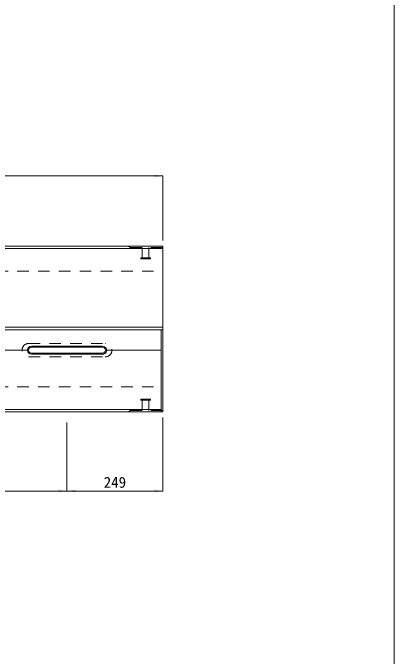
# Model space of a CAD drawing. Units: millimetres, scale not verified. Extents: x 289 to 42849, y -1182 to 27464.
# Drawn here: x 14480 to 15470, y 19518 to 21188 of the extents above; entities that cross this region are included whole.
import ezdxf
from ezdxf.enums import TextEntityAlignment as Align

# ---------------------------------------------------------------- set-up
doc = ezdxf.new("R2010")
doc.units = ezdxf.units.MM
doc.header["$LTSCALE"] = 40
doc.linetypes.add('USER2', pattern=[1.35, 0.75, -0.6])
for name, color, linetype, lineweight in [('0_2', 7, 'Continuous', 20), ('インサート', 3, 'USER2', 5), ('側溝', 7, 'Continuous', 5), ('寸法線', 7, 'Continuous', 9), ('本体', 2, 'Continuous', 9), ('枠', 5, 'Continuous', 5)]:
    doc.layers.add(name, color=color, linetype=linetype, lineweight=lineweight)
doc.styles.add('ＭＳ ゴシック', font='')
doc.styles.get('ＭＳ ゴシック').set_extended_font_data('MS Gothic')

# ---------------------------------------------------------------- blocks, each defined once
blk = doc.blocks.new('filled_arrow')
at = {"color": 0, "linetype": 'Continuous', "lineweight": -2}
blk.add_solid([(7.5, 1.25), (0, 0), (7.5, -1.25)], dxfattribs=at)

msp = doc.modelspace()

# ---------------------------------------------------------------- linework, layer by layer
at = {"layer": '0_2', "color": 4, "linetype": 'USER2', "lineweight": 5}
for p, q in [((14784.14, 20578.77), (14780.14, 20581.97)), ((14784.14, 20578.77), (14869.14, 20578.77)), ((14784.14, 20155.17), (14780.14, 20151.97)), ((14784.14, 20155.17), (14869.14, 20155.17))]:
    msp.add_line(p, q, dxfattribs=at)
at = {"layer": 'インサート'}
for p, q in [((14815.63, 20578.77), (14815.63, 20551.76)), ((14832.64, 20578.77), (14832.64, 20551.76)), ((14811.64, 20551.76), (14811.64, 20548.76)), ((14811.64, 20551.76), (14836.63, 20551.76)), ((14811.64, 20548.76), (14836.63, 20548.76)), ((14836.63, 20551.76), (14836.63, 20548.76)), ((14811.64, 20182.17), (14811.64, 20185.17)), ((14811.64, 20185.17), (14836.63, 20185.17)), ((14811.64, 20182.17), (14836.63, 20182.17)), ((14815.63, 20155.17), (14815.63, 20182.17)), ((14832.64, 20155.17), (14832.64, 20182.17)), ((14836.63, 20182.17), (14836.63, 20185.17))]:
    msp.add_line(p, q, dxfattribs=at)
at = {"layer": '側溝', "color": 2, "lineweight": 20}
for p, q in [((12871.15, 20581.97), (14869.14, 20581.97)), ((14869.14, 20581.97), (14869.14, 20151.97)), ((12871.15, 20151.97), (14869.14, 20151.97))]:
    msp.add_line(p, q, dxfattribs=at)
at = {"layer": '側溝'}
for p, q in [((12871.15, 20575.97), (14869.14, 20575.97)), ((14864.64, 20364.97), (14864.64, 20151.97)), ((14131.14, 20157.97), (14864.64, 20157.97))]:
    msp.add_line(p, q, dxfattribs=at)
at = {"layer": '側溝', "linetype": 'USER2', "lineweight": 9}
for p, q in [((12871.15, 20516.97), (14869.14, 20516.97)), ((12871.15, 20216.97), (14869.14, 20216.97))]:
    msp.add_line(p, q, dxfattribs=at)
at = {"layer": '側溝', "color": 2, "lineweight": 9}
for p, q in [((12871.15, 20371.97), (14869.14, 20371.97)), ((12871.15, 20364.97), (14869.14, 20364.97)), ((14131.14, 20311.97), (14517.32, 20311.97)), ((14722.95, 20311.97), (14864.64, 20311.97))]:
    msp.add_line(p, q, dxfattribs=at)
at = {"layer": '側溝', "linetype": 'USER2'}
for p, q in [((14520.55, 20329.24), (14719.72, 20329.24)), ((14520.66, 20294.7), (14719.62, 20294.69))]:
    msp.add_line(p, q, dxfattribs=at)
at = {"layer": '側溝', "color": 4}
for p, q in [((14527.64, 20322.28), (14712.64, 20322.28)), ((14527.64, 20301.65), (14712.46, 20301.65))]:
    msp.add_line(p, q, dxfattribs=at)
at = {"layer": '側溝', "color": 2}
for p, q in [((14527.64, 20319.47), (14712.64, 20319.47)), ((14527.64, 20304.47), (14712.48, 20304.47))]:
    msp.add_line(p, q, dxfattribs=at)
at = {"layer": '寸法線'}
for p, q in [((12871.15, 20764.37), (14869.14, 20764.37)), ((14869.14, 20596.97), (14869.14, 20764.37)), ((14869.14, 20136.97), (14869.14, 19946.33)), ((14620.14, 20124.2), (14620.14, 19946.33)), ((14620.14, 20124.2), (14620.14, 19946.33)), ((14131.14, 19946.33), (14620.14, 19946.33)), ((14620.14, 19946.33), (14869.14, 19946.33))]:
    msp.add_line(p, q, dxfattribs=at)
at = {"layer": '本体', "color": 7, "linetype": 'USER2', "lineweight": 5}
for centre, start, end in [((14520.55, 20311.97), 90, 270.35101), ((14719.72, 20311.97), 269.64801, 89.99902)]:
    msp.add_arc(centre, 17.27, start, end, dxfattribs=at)
at = {"layer": '本体', "color": 4, "lineweight": 5}
for centre, start, end in [((14527.64, 20311.97), 90, 270), ((14712.64, 20311.97), 268.99771, 89.99902)]:
    msp.add_arc(centre, 10.31, start, end, dxfattribs=at)
at = {"layer": '本体', "lineweight": 5}
for centre, start, end in [((14527.64, 20311.97), 90, 270), ((14712.64, 20311.97), 268.82457, 89.99902)]:
    msp.add_arc(centre, 7.5, start, end, dxfattribs=at)
at = {"layer": '枠', "lineweight": 20}
msp.add_line((15469.85, 23594), (15469.85, 16594), dxfattribs=at)

# ---------------------------------------------------------------- block references
at = {"layer": '寸法線', "xscale": 3, "yscale": 3, "rotation": 180}
for p in [(14869.14, 20764.37), (14620.14, 19946.33), (14869.14, 19946.33)]:
    msp.add_blockref('filled_arrow', p, dxfattribs=at)
at = {"layer": '寸法線', "xscale": 3, "yscale": 3}
msp.add_blockref('filled_arrow', (14620.14, 19946.33), dxfattribs=at)

# ---------------------------------------------------------------- texts
at = {"layer": '寸法線', "style": 'ＭＳ ゴシック'}
msp.add_text('249', height=28.48, dxfattribs=at).set_placement((14744.64, 19968.83), align=Align.MIDDLE_CENTER)

doc.saveas('drawing.dxf')
